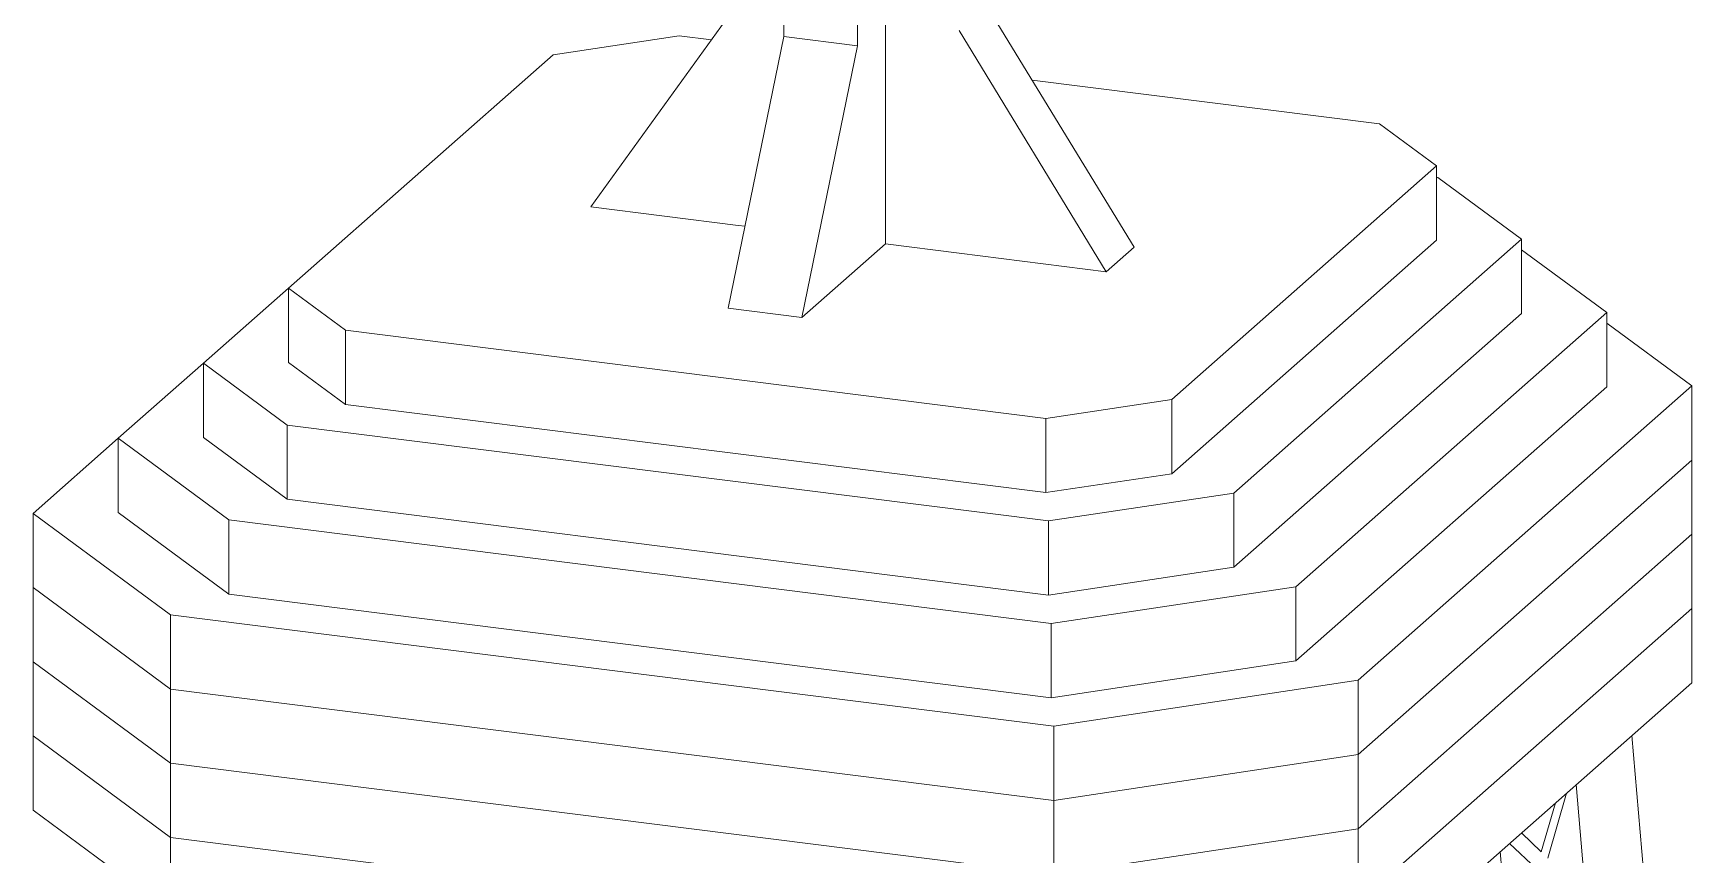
# Model space of a CAD drawing. Header units: millimetres. Extents: x 6136 to 7046, y 1563 to 2173.
# Drawn here: x 6879.44 to 6902.2, y 1947 to 1958.28 of the extents above; entities that cross this region are included whole.
import ezdxf

# ---------------------------------------------------------------- set-up
doc = ezdxf.new("R2010")
doc.units = ezdxf.units.MM
doc.header["$LTSCALE"] = 0.5
doc.layers.get('0').update_dxf_attribs({"color": 255})

# ---------------------------------------------------------------- blocks, each defined once
blk = doc.blocks.new('eiffel')
at = {"color": 3, "linetype": 'Continuous', "lineweight": 15}
for p, q in [((-1.497, 250.59), (-1.497, 198.264)), ((-0.094, 250.413), (-0.094, 198.087)), ((0.436, 216.94), (0.436, 194.312)), ((-2.37, 198.908), (-5.176, 195.019)), ((5.176, 194.25), (2.37, 198.846)), ((-3.493, 198.282), (-5.896, 197.92)), ((-2.878, 198.204), (-3.493, 198.282)), ((-1.497, 198.264), (-2.558, 193.086)), ((-1.497, 198.264), (-0.094, 198.087)), ((4.646, 193.782), (1.84, 198.378)), ((-0.094, 198.087), (-1.155, 192.909)), ((-5.896, 197.92), (-10.942, 193.47)), ((9.857, 196.6), (3.232, 197.434)), ((10.942, 195.799), (9.857, 196.6)), ((5.896, 191.349), (10.942, 195.799)), ((10.942, 195.799), (10.942, 194.385)), ((10.969, 195.58), (10.942, 195.583)), ((12.564, 194.402), (10.969, 195.58)), ((-5.176, 195.019), (-2.37, 194.666)), ((-2.37, 194.666), (-2.238, 194.649)), ((-0.094, 193.844), (0.436, 194.312)), ((0.436, 194.312), (1.84, 194.135)), ((5.176, 194.25), (4.646, 193.782)), ((5.896, 189.934), (10.942, 194.385)), ((7.079, 189.564), (12.564, 194.402)), ((12.564, 194.402), (12.564, 192.987)), ((14.187, 193.004), (12.564, 194.203)), ((-1.155, 192.909), (-0.094, 193.844)), ((1.84, 194.135), (4.646, 193.782)), ((-10.942, 193.47), (-12.564, 192.039)), ((-10.942, 193.47), (-9.857, 192.669)), ((-10.942, 193.47), (-10.942, 192.056)), ((-2.558, 193.086), (-1.155, 192.909)), ((7.079, 188.15), (12.564, 192.987)), ((8.263, 187.779), (14.187, 193.004)), ((14.187, 193.004), (14.187, 191.59)), ((-9.857, 192.669), (3.493, 190.987)), ((-9.857, 192.669), (-9.857, 191.255)), ((15.81, 191.607), (14.187, 192.805)), ((-12.564, 192.039), (-14.187, 190.608)), ((-12.564, 192.039), (-10.969, 190.86)), ((-12.564, 192.039), (-12.564, 190.625)), ((-10.942, 192.056), (-9.857, 191.255)), ((3.493, 190.987), (5.896, 191.349)), ((5.896, 191.349), (5.896, 189.934)), ((8.263, 186.365), (14.187, 191.59)), ((9.446, 185.995), (15.81, 191.607)), ((15.81, 191.607), (15.81, 190.193)), ((-9.857, 191.255), (3.493, 189.573)), ((3.493, 190.987), (3.493, 189.573)), ((-10.969, 190.86), (3.544, 189.032)), ((-10.969, 190.86), (-10.969, 189.446)), ((-14.187, 190.608), (-15.81, 189.176)), ((-14.187, 190.608), (-12.08, 189.052)), ((-14.187, 190.608), (-14.187, 189.193)), ((-12.564, 190.625), (-10.969, 189.446)), ((9.446, 184.58), (15.81, 190.193)), ((15.81, 190.193), (15.81, 188.779)), ((3.493, 189.573), (5.896, 189.934)), ((-10.969, 189.446), (3.544, 187.618)), ((3.544, 189.032), (7.079, 189.564)), ((7.079, 189.564), (7.079, 188.15)), ((-15.81, 189.176), (-13.192, 187.243)), ((-15.81, 189.176), (-15.81, 187.762)), ((-14.187, 189.193), (-12.08, 187.638)), ((-12.08, 189.052), (3.595, 187.077)), ((-12.08, 189.052), (-12.08, 187.638)), ((3.544, 189.032), (3.544, 187.618)), ((9.446, 183.166), (15.81, 188.779)), ((15.81, 188.779), (15.81, 187.364)), ((3.544, 187.618), (7.079, 188.15)), ((-15.81, 187.762), (-13.192, 185.829)), ((-15.81, 187.762), (-15.81, 186.348)), ((-12.08, 187.638), (3.595, 185.663)), ((3.595, 187.077), (8.263, 187.779)), ((8.263, 187.779), (8.263, 186.365)), ((-13.192, 187.243), (3.646, 185.122)), ((-13.192, 187.243), (-13.192, 185.829)), ((9.446, 181.752), (15.81, 187.364)), ((15.81, 185.95), (15.81, 187.364)), ((3.595, 187.077), (3.595, 185.663)), ((-15.81, 186.348), (-13.192, 184.415)), ((-15.81, 186.348), (-15.81, 184.934)), ((3.595, 185.663), (8.263, 186.365)), ((3.646, 185.122), (9.446, 185.995)), ((9.446, 185.995), (9.446, 184.58)), ((9.446, 180.338), (15.81, 185.95)), ((-13.192, 185.829), (3.646, 183.707)), ((-13.192, 185.829), (-13.192, 184.415)), ((3.646, 185.122), (3.646, 183.707)), ((-15.81, 184.934), (-13.192, 183)), ((-15.81, 183.52), (-15.81, 184.934)), ((15.687, 173.005), (14.669, 184.944)), ((-13.192, 184.415), (3.646, 182.293)), ((-13.192, 184.415), (-13.192, 183)), ((3.646, 183.707), (9.446, 184.58)), ((9.446, 184.58), (9.446, 183.166)), ((13.065, 182.606), (13.423, 183.845)), ((13.784, 181.922), (13.606, 184.007)), ((-13.192, 181.586), (-15.81, 183.52)), ((3.646, 183.707), (3.646, 182.293)), ((13.21, 183.657), (12.941, 182.725)), ((3.646, 182.293), (9.446, 183.166)), ((9.446, 183.166), (9.446, 181.752)), ((12.941, 182.725), (12.562, 183.086)), ((-13.192, 183), (3.646, 180.879)), ((-13.192, 183), (-13.192, 181.586)), ((12.336, 182.886), (12.847, 182.4)), ((12.338, 180.632), (12.159, 182.73))]:
    blk.add_line(p, q, dxfattribs=at)

msp = doc.modelspace()

# ---------------------------------------------------------------- block references
at = {"color": 3, "xscale": 0.7200000000000001, "yscale": 0.7200000000000001, "zscale": 0.7200000000000001}
msp.add_blockref('eiffel', (6890.819, 1815.479), dxfattribs=at)

doc.saveas('drawing.dxf')
